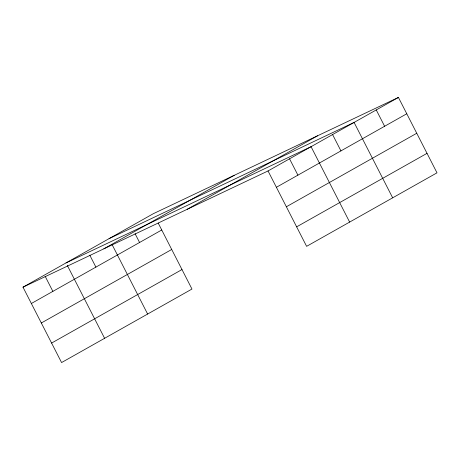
<?xml version="1.0" encoding="UTF-8"?>
<svg xmlns="http://www.w3.org/2000/svg" width="460" height="460" viewBox="0 0 460 460"><rect width="100%" height="100%" fill="white"/><g stroke="black" fill="none" stroke-linecap="round" stroke-linejoin="round"><path stroke-width="0.69" d="M158.205 223.077L191.964 289.047L61.577 362.56L23 287.172L153.387 213.658L398.423 97.439L437 172.828L306.613 246.341L268.036 170.953L398.423 97.439M103.862 248.82L234.249 175.306M187.174 209.306L317.561 135.792M31.355 303.502L161.742 229.988M276.391 187.283L406.778 113.769M41.325 322.989L171.712 249.475M286.367 206.77L416.754 133.256M51.6 343.068L181.987 269.554M296.642 226.849L427.029 153.335M109.054 238.654L354.091 122.435L392.667 197.823M66.027 262.913L311.063 146.694L349.64 222.082M23 287.172L268.036 170.953M376.257 109.94L384.612 126.264M332.58 134.567L340.935 150.892M289.553 158.827L297.907 175.151M135.079 233.691L139.576 242.483M111.947 244.306L147.631 314.042M89.792 255.179L95.898 267.111M67.315 265.426L104.604 338.301M45.155 276.299L52.871 291.37"/></g></svg>
